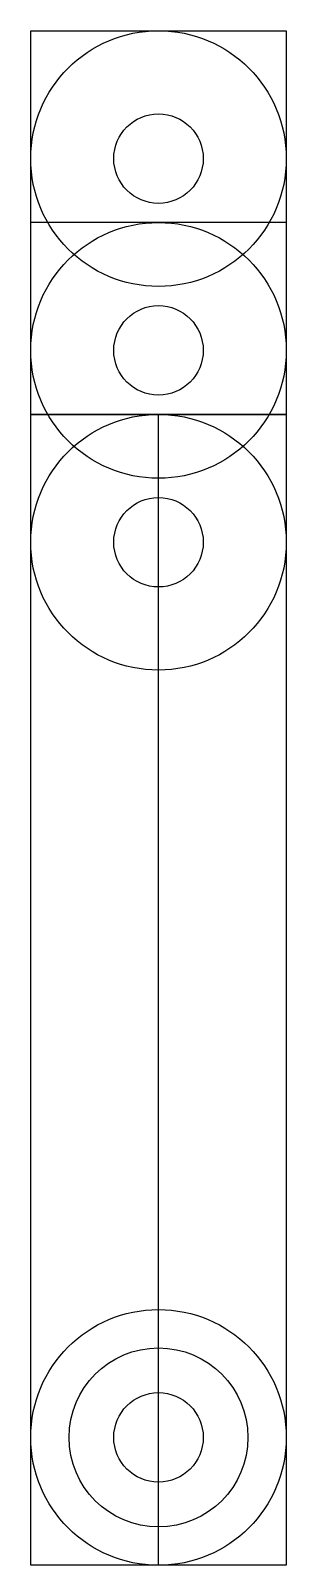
# Model space of a CAD drawing. Header units: millimetres. Extents: x -75 to -65, y 15 to 75.
import ezdxf

# ---------------------------------------------------------------- set-up
doc = ezdxf.new("R2010")
doc.units = ezdxf.units.MM
doc.layers.get('0').update_dxf_attribs({"linetype": 'CONTINUOUS'})

msp = doc.modelspace()

# ---------------------------------------------------------------- linework, layer by layer
for p, q in [((-65, 67.5), (-75, 67.5)), ((-70, 15), (-70, 60))]:
    msp.add_line(p, q)
for points in [[(-65, 60), (-75, 60), (-75, 75), (-65, 75)], [(-65, 15), (-75, 15), (-75, 60), (-65, 60)]]:
    msp.add_lwpolyline(points, close=True)
for centre, radius in [((-70, 70), 5), ((-70, 70), 1.75), ((-70, 62.5), 5), ((-70, 62.5), 1.75), ((-70, 55), 5), ((-70, 55), 1.75), ((-70, 20), 5), ((-70, 20), 3.5), ((-70, 20), 1.75)]:
    msp.add_circle(centre, radius)

doc.saveas('drawing.dxf')
